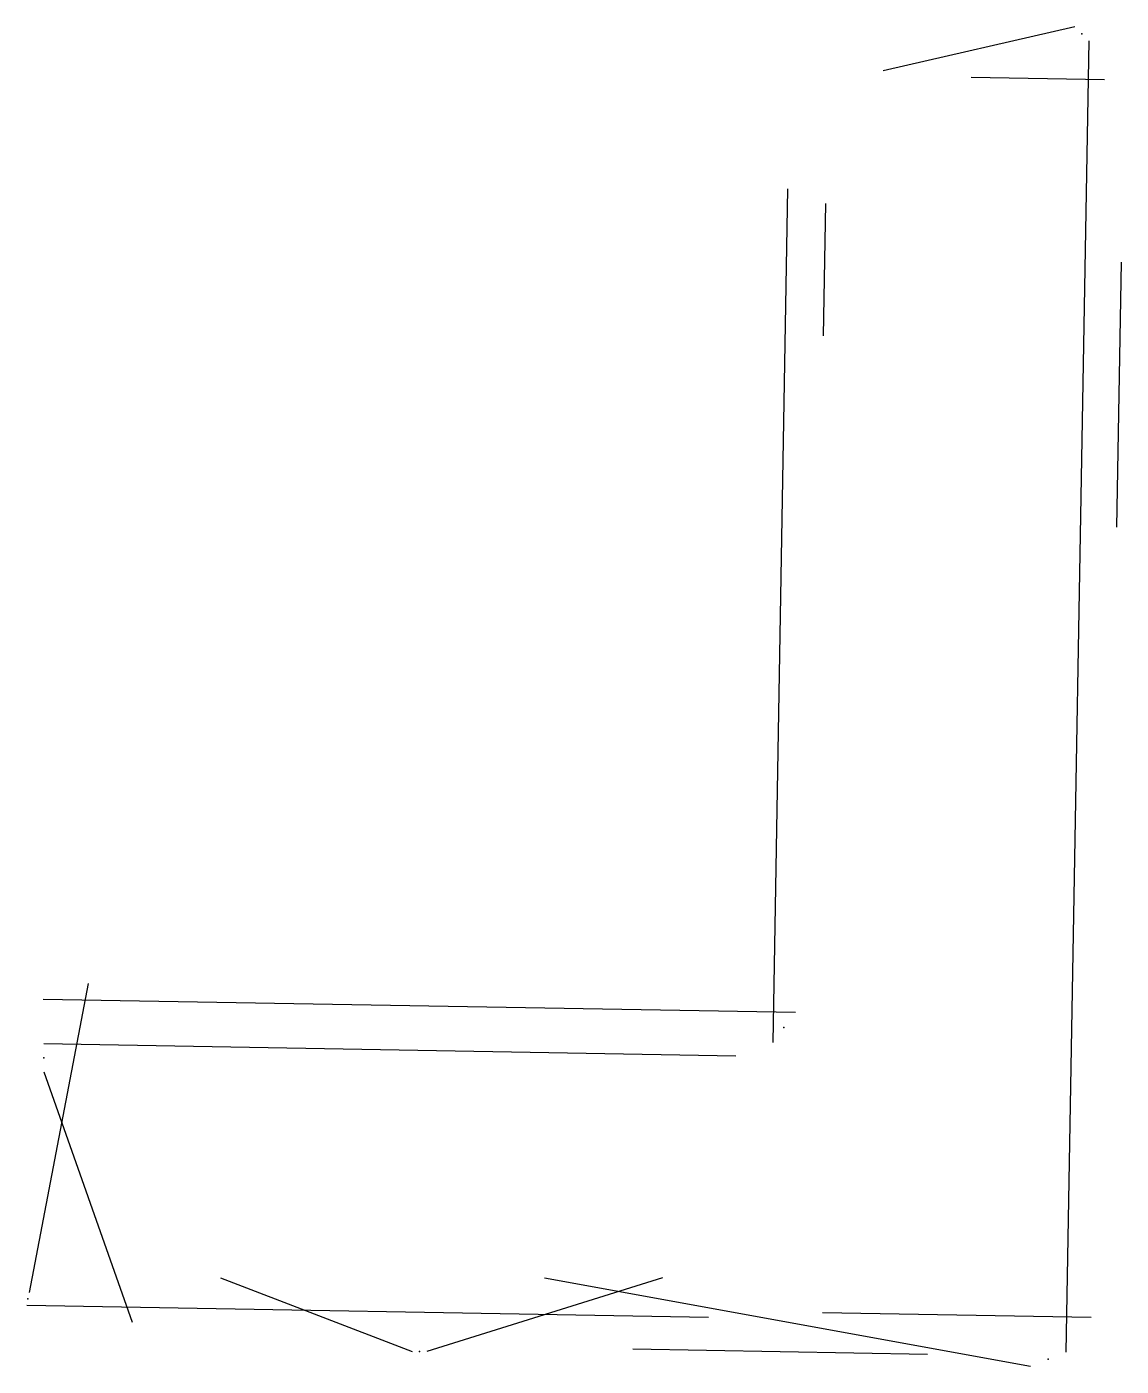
# Model space of a CAD drawing. Header units: metres. Extents: x -0.96 to 2.76, y -0.55 to 4.
import ezdxf

# ---------------------------------------------------------------- set-up
doc = ezdxf.new("R2010")
doc.units = ezdxf.units.M

msp = doc.modelspace()

# ---------------------------------------------------------------- linework, layer by layer
at = {"layer": 'ESQUINAS'}
for p in [(2.624, 3.976), (1.613, 0.601), (-0.9, 0.498), (-0.954, -0.321), (0.375, -0.5), (2.51, -0.526)]:
    msp.add_point(p, dxfattribs=at)
at = {"layer": 'MUROS'}
for p, q in [((2.6, 4), (1.95, 3.85)), ((2.648, 3.952), (2.57, -0.502)), ((2.249, 3.829), (2.701, 3.821)), ((1.625, 3.45), (1.575, 0.55)), ((1.754, 3.4), (1.746, 2.95)), ((2.758, 3.2), (2.742, 2.3)), ((-0.75, 0.75), (-0.95, -0.3)), ((-0.902, 0.697), (1.652, 0.653)), ((-0.9, 0.546), (1.45, 0.504)), ((-0.9, 0.45), (-0.6, -0.4)), ((-0.3, -0.25), (0.35, -0.5)), ((1.2, -0.25), (0.4, -0.5)), ((0.8, -0.25), (2.45, -0.55)), ((-0.958, -0.343), (1.357, -0.383)), ((1.744, -0.367), (2.656, -0.383)), ((1.1, -0.491), (2.1, -0.509))]:
    msp.add_line(p, q, dxfattribs=at)

doc.saveas('drawing.dxf')
